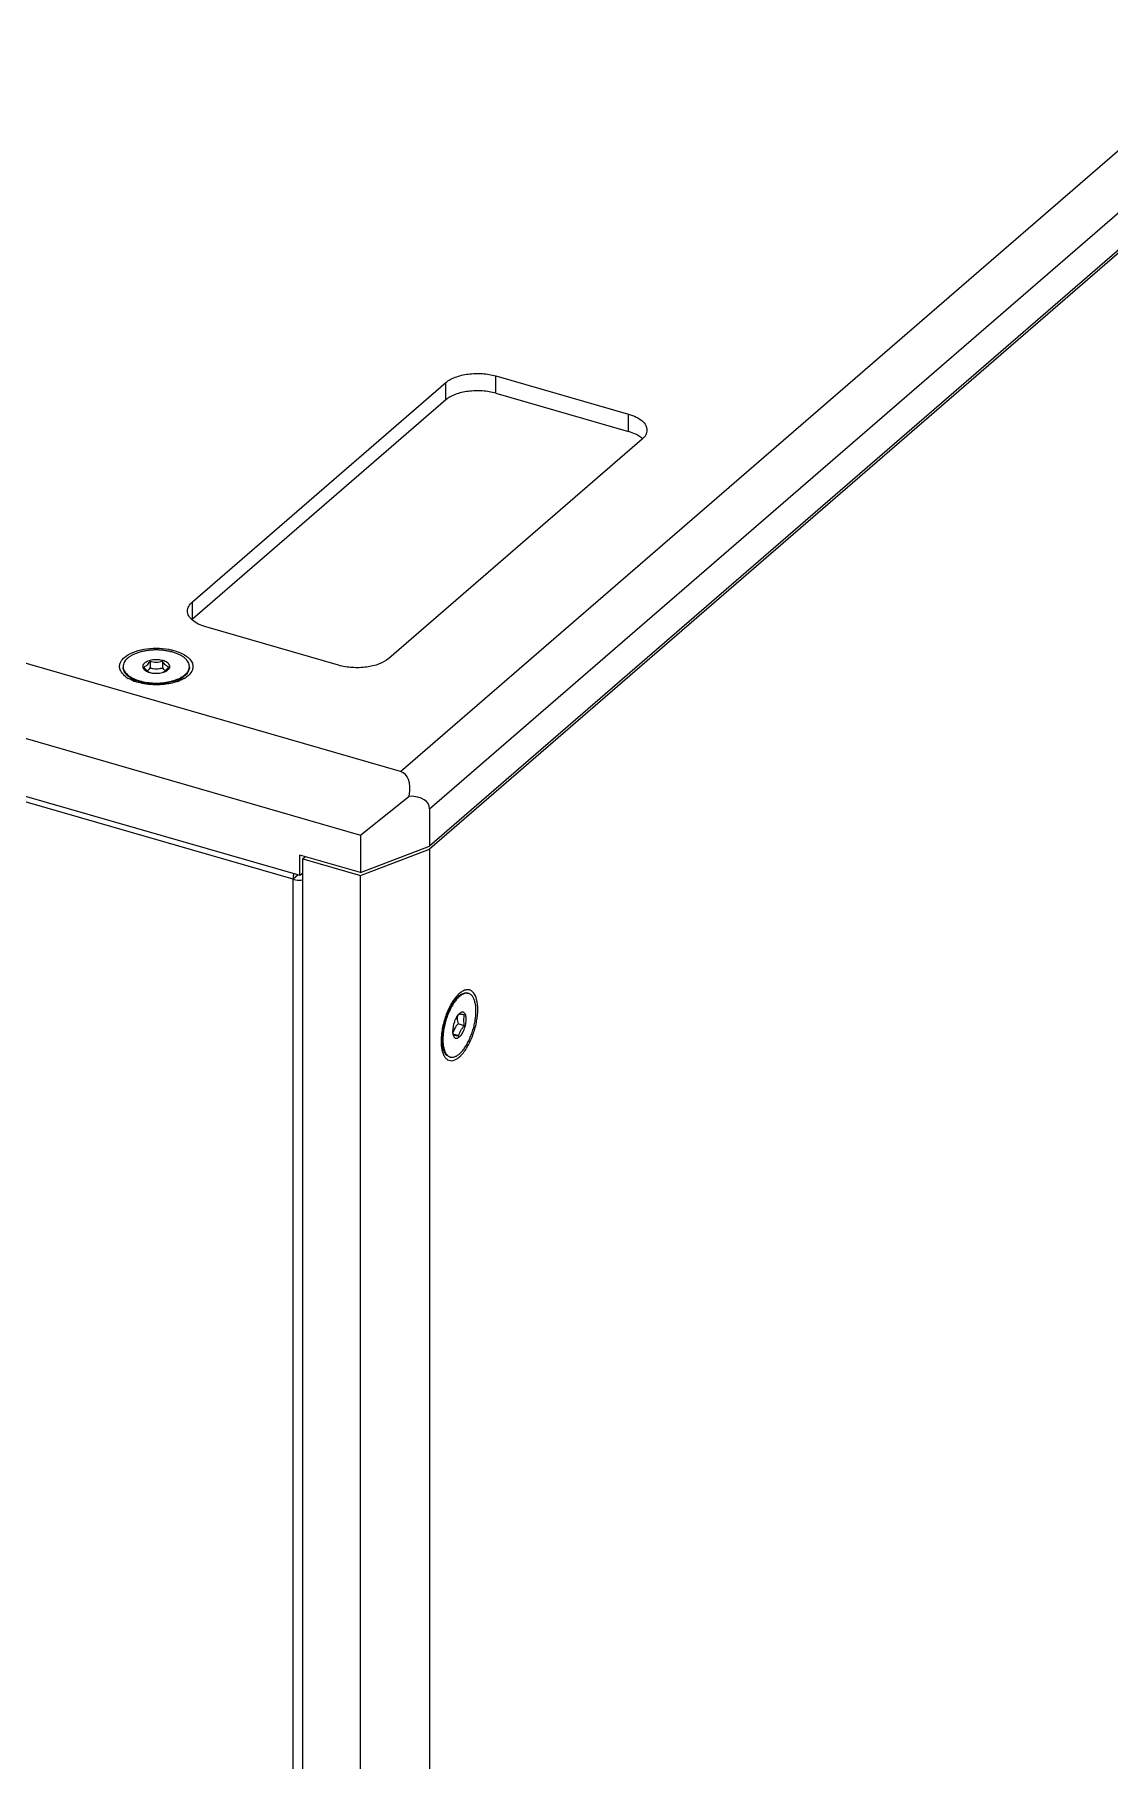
# Model space of a CAD drawing. Header units: millimetres. Extents: x 0 to 3564, y 0 to 2520.
# Drawn here: x 1767.3 to 1928.5, y 1880 to 2139 of the extents above; entities that cross this region are included whole.
import ezdxf

# ---------------------------------------------------------------- set-up
doc = ezdxf.new("R2010")
doc.units = ezdxf.units.MM
doc.layers.get('0').update_dxf_attribs({"lineweight": 13})

msp = doc.modelspace()

# ---------------------------------------------------------------- linework, layer by layer
for p, q in [((1822.18, 2028.41), (2137.18, 2301.2)), ((1826.51, 2022.83), (2141.51, 2295.62)), ((2141.51, 2289.99), (1826.51, 2017.2)), ((2141.51, 2289.56), (1826.51, 2016.76)), ((1822.18, 2028.41), (1428.14, 2142.16)), ((1422.14, 2132.63), (1816.18, 2018.88)), ((1431.23, 2121.34), (1807.09, 2012.84)), ((1806.05, 2012.25), (1436.26, 2119)), ((1836.48, 2085.19), (1836.48, 2087.79)), ((1836.48, 2087.79), (1856.39, 2082.04)), ((1790.96, 2053.87), (1828.96, 2086.78)), ((1828.96, 2084.18), (1828.96, 2086.78)), ((1836.48, 2085.19), (1856.39, 2079.44)), ((1828.96, 2084.18), (1790.96, 2051.27)), ((1856.39, 2079.44), (1856.39, 2082.04)), ((1858.41, 2078.28), (1820.41, 2045.37)), ((1790.96, 2051.27), (1790.96, 2053.87)), ((1812.89, 2044.37), (1792.98, 2050.12)), ((1784.61, 2044.91), (1784.61, 2043.97)), ((1786.48, 2044.91), (1786.48, 2043.97)), ((1782.43, 2041.95), (1781.49, 2042.62)), ((1788.66, 2041.95), (1789.6, 2042.62)), ((1790.31, 2042.8), (1790.03, 2042.59)), ((1816.18, 2018.88), (1823.48, 2024.73)), ((1826.51, 2022.83), (1826.51, 2017.2)), ((1816.18, 2018.88), (1816.18, 2013.25)), ((1807.09, 2012.84), (1807.09, 2015.88)), ((1816.18, 2013.25), (1807.09, 2015.88)), ((1807.9, 2015.64), (1807.52, 2015.31)), ((1807.52, 1825.65), (1807.52, 2015.31)), ((1807.52, 2015.31), (1816.18, 2012.81)), ((1816.18, 2013.25), (1826.51, 2017.2)), ((1816.18, 2012.81), (1826.51, 2016.76)), ((1826.51, 2016.76), (1826.51, 1827.1)), ((1806.83, 2012.92), (1806.05, 2012.25)), ((1807.09, 2012.84), (1807.52, 2013.22)), ((1816.18, 1823.15), (1816.18, 2012.81)), ((1806.05, 1600.01), (1806.05, 2012.25)), ((1830.31, 1994.29), (1831.09, 1994.85)), ((1830.88, 1994.68), (1831.09, 1994.85)), ((1832.39, 1995.12), (1832.26, 1995.15)), ((1831.01, 1992.1), (1830.92, 1992.01)), ((1831.74, 1990.26), (1830.8, 1990.53)), ((1828.33, 1987.34), (1828.68, 1986.49)), ((1830.93, 1988.74), (1830.09, 1988.99)), ((1829.63, 1985.57), (1829.5, 1985.61))]:
    msp.add_line(p, q)
for centre, radius, start, end in [((1781.83, 2044.18), 1.25, 180.0105, 185.9078), ((1789.26, 2044.18), 1.25, 354.0492, 359.996), ((1783.51, 2046.09), 4.28, 234.826, 239.5326), ((1784.61, 2048.28), 6.73, 247.2844, 250.808), ((1785.37, 2046.2), 3.02, 253.9012, 255.3331), ((1785.54, 2047.22), 4.06, 267.9886, 270.9745), ((1785.54, 2047.18), 4.02, 270.9701, 273.5151), ((1785.55, 2047.13), 3.97, 273.5146, 274.9839), ((1785.69, 2046.33), 3.15, 283.8414, 284.6791), ((1786.49, 2048.25), 6.7, 289.2014, 292.7385), ((1787.56, 2046.1), 4.29, 300.4703, 305.1499), ((1835.11, 1990.72), 6.02, 139.5658, 143.0445), ((1832.13, 1994.21), 0.941, 73.9237, 82.0258), ((1838.65, 1988.45), 10.23, 151.8384, 154.3989), ((1833.2, 1989.47), 3.2, 177.996, 179.9756), ((1832.69, 1989.71), 2.7, 182.7691, 185.1945), ((1832.78, 1989.72), 2.79, 185.1885, 185.7299), ((1833.27, 1989.96), 3.14, 147.8011, 149.3992), ((1833.26, 1989.68), 3.27, 143.6375, 145.2029), ((1833.05, 1991.38), 2.37, 171.7871, 180.0186), ((1829.89, 1986.48), 0.938, 245.8876, 253.8828)]:
    msp.add_arc(centre, radius, start, end)
for major_axis, ratio, start_param, end_param in [((6.51, 9.29), 0.379144, 5.627046, 6.412444), ((10.2, 4.58), 0.357758, -0.159411, 0.625987)]:
    msp.add_ellipse((1816.18, 2018.88), major_axis=major_axis, ratio=ratio, start_param=start_param, end_param=end_param)
for points, knots in [([(1828.96, 2086.78), (1829.37, 2087.14), (1830.47, 2087.7), (1832.35, 2088.14), (1834.42, 2088.2), (1835.82, 2087.98), (1836.48, 2087.79)], [0, 0, 0, 0, 0.208421, 0.462084, 0.736249, 1, 1, 1, 1]), ([(1836.48, 2085.19), (1835.82, 2085.38), (1834.42, 2085.6), (1832.35, 2085.54), (1830.47, 2085.11), (1829.37, 2084.54), (1828.96, 2084.18)], [0, 0, 0, 0, 0.263783, 0.53791, 0.791554, 1, 1, 1, 1]), ([(1856.39, 2082.04), (1856.78, 2081.92), (1857.5, 2081.66), (1858.39, 2081.11), (1858.99, 2080.44), (1859.14, 2079.9), (1859.14, 2079.66)], [0, 0, 0, 0, 0.316043, 0.586252, 0.809351, 1, 1, 1, 1]), ([(1857.73, 2078.9), (1857.63, 2078.95), (1857.2, 2079.17), (1856.75, 2079.34), (1856.39, 2079.44)], [0, 0, 0, 0, 0.23487, 1, 1, 1, 1]), ([(1858.5, 2078.35), (1858.45, 2078.4), (1858.21, 2078.61), (1857.94, 2078.78), (1857.73, 2078.9)], [0, 0, 0, 0, 0.233967, 1, 1, 1, 1]), ([(1859.14, 2079.66), (1859.14, 2079.41), (1858.99, 2078.87), (1858.62, 2078.47), (1858.41, 2078.28)], [0, 0, 0, 0, 0.460759, 1, 1, 1, 1]), ([(1790.23, 2052.5), (1790.23, 2052.74), (1790.38, 2053.28), (1790.75, 2053.68), (1790.96, 2053.87)], [0, 0, 0, 0, 0.460759, 1, 1, 1, 1]), ([(1792.98, 2050.12), (1792.58, 2050.23), (1791.87, 2050.49), (1790.98, 2051.05), (1790.38, 2051.71), (1790.23, 2052.25), (1790.23, 2052.5)], [0, 0, 0, 0, 0.316043, 0.586252, 0.809351, 1, 1, 1, 1]), ([(1788.03, 2046.33), (1787.83, 2046.38), (1787.44, 2046.48), (1786.82, 2046.58), (1786.19, 2046.65), (1785.54, 2046.67), (1784.9, 2046.65), (1784.26, 2046.58), (1783.65, 2046.48), (1783.07, 2046.34), (1782.53, 2046.16), (1782.04, 2045.95), (1781.61, 2045.71), (1781.25, 2045.44), (1780.95, 2045.15), (1780.74, 2044.84), (1780.61, 2044.51), (1780.58, 2044.29), (1780.58, 2044.18)], [0, 0, 0, 0, 0.070402, 0.143616, 0.218736, 0.294834, 0.370931, 0.446055, 0.519262, 0.589668, 0.656485, 0.719057, 0.776906, 0.829795, 0.877802, 0.92142, 0.961647, 1, 1, 1, 1]), ([(1780.78, 2045.55), (1781.14, 2045.86), (1782.08, 2046.38), (1783.71, 2046.83), (1785.54, 2046.98), (1786.8, 2046.87), (1787.42, 2046.76)], [0, 0, 0, 0, 0.206306, 0.454834, 0.727416, 1, 1, 1, 1]), ([(1787.42, 2046.76), (1787.48, 2046.75), (1787.72, 2046.71), (1787.96, 2046.65), (1788.13, 2046.6)], [0, 0, 0, 0, 0.25414, 1, 1, 1, 1]), ([(1790.51, 2044.18), (1790.51, 2044.29), (1790.48, 2044.51), (1790.35, 2044.84), (1790.13, 2045.15), (1789.84, 2045.44), (1789.48, 2045.71), (1789.05, 2045.95), (1788.56, 2046.16), (1788.21, 2046.28), (1788.03, 2046.33)], [0, 0, 0, 0, 0.093469, 0.191504, 0.297803, 0.414799, 0.543694, 0.684666, 0.837174, 1, 1, 1, 1]), ([(1788.13, 2046.6), (1788.48, 2046.51), (1789.13, 2046.29), (1790.17, 2045.75), (1790.79, 2045.12), (1790.96, 2044.66)], [0, 0, 0, 0, 0.306727, 0.577589, 1, 1, 1, 1]), ([(1780.13, 2043.7), (1780.07, 2043.85), (1780.01, 2044.18), (1780.07, 2044.5), (1780.13, 2044.66)], [0, 0, 0, 0, 0.499811, 1, 1, 1, 1]), ([(1780.13, 2044.66), (1780.15, 2044.74), (1780.31, 2045.08), (1780.56, 2045.37), (1780.78, 2045.55)], [0, 0, 0, 0, 0.229745, 1, 1, 1, 1]), ([(1780.78, 2042.8), (1780.7, 2042.87), (1780.43, 2043.13), (1780.22, 2043.45), (1780.13, 2043.7)], [0, 0, 0, 0, 0.27505, 1, 1, 1, 1]), ([(1780.75, 2043.41), (1780.69, 2043.51), (1780.61, 2043.72), (1780.58, 2043.94), (1780.58, 2044.05)], [0, 0, 0, 0, 0.511935, 1, 1, 1, 1]), ([(1780.58, 2044.05), (1780.59, 2043.96), (1780.63, 2043.78), (1780.7, 2043.62), (1780.75, 2043.53)], [0, 0, 0, 0, 0.48875, 1, 1, 1, 1]), ([(1783.78, 2044.69), (1783.75, 2044.66), (1783.69, 2044.6), (1783.62, 2044.51), (1783.56, 2044.41), (1783.53, 2044.31), (1783.51, 2044.21), (1783.51, 2044.11), (1783.54, 2044.01), (1783.58, 2043.91), (1783.64, 2043.82), (1783.75, 2043.69), (1783.94, 2043.55), (1784.21, 2043.4), (1784.42, 2043.33), (1784.53, 2043.3)], [0, 0, 0, 0, 0.062761, 0.121167, 0.1757, 0.227248, 0.276977, 0.32624, 0.376438, 0.428866, 0.484593, 0.544387, 0.677689, 0.830135, 1, 1, 1, 1]), ([(1783.67, 2044.1), (1783.75, 2044.13), (1783.91, 2044.21), (1784.06, 2044.32), (1784.14, 2044.38)], [0, 0, 0, 0, 0.467037, 1, 1, 1, 1]), ([(1783.67, 2044.1), (1783.74, 2044), (1783.89, 2043.81), (1784.12, 2043.57), (1784.36, 2043.4), (1784.52, 2043.32), (1784.61, 2043.29)], [0, 0, 0, 0, 0.296609, 0.564064, 0.796406, 1, 1, 1, 1]), ([(1786.56, 2045.06), (1786.44, 2045.09), (1786.19, 2045.15), (1785.81, 2045.19), (1785.41, 2045.2), (1785.02, 2045.17), (1784.65, 2045.1), (1784.31, 2044.99), (1784.02, 2044.86), (1783.86, 2044.75), (1783.78, 2044.69)], [0, 0, 0, 0, 0.128611, 0.263628, 0.401279, 0.537607, 0.668749, 0.791211, 0.902193, 1, 1, 1, 1]), ([(1784.14, 2044.38), (1784.22, 2044.45), (1784.39, 2044.63), (1784.53, 2044.81), (1784.61, 2044.91)], [0, 0, 0, 0, 0.47416, 1, 1, 1, 1]), ([(1784.21, 2043.51), (1784.28, 2043.57), (1784.42, 2043.72), (1784.54, 2043.88), (1784.61, 2043.97)], [0, 0, 0, 0, 0.480006, 1, 1, 1, 1]), ([(1786.48, 2044.91), (1786.33, 2044.87), (1786.02, 2044.81), (1785.54, 2044.78), (1785.07, 2044.81), (1784.76, 2044.87), (1784.61, 2044.91)], [0, 0, 0, 0, 0.249369, 0.5, 0.750631, 1, 1, 1, 1]), ([(1784.61, 2043.97), (1784.76, 2043.93), (1785.07, 2043.86), (1785.54, 2043.83), (1786.02, 2043.86), (1786.33, 2043.93), (1786.48, 2043.97)], [0, 0, 0, 0, 0.249369, 0.5, 0.750631, 1, 1, 1, 1]), ([(1787.42, 2044.1), (1787.34, 2044.13), (1787.17, 2044.21), (1786.93, 2044.38), (1786.7, 2044.63), (1786.55, 2044.81), (1786.48, 2044.91)], [0, 0, 0, 0, 0.203593, 0.435936, 0.703391, 1, 1, 1, 1]), ([(1786.48, 2043.97), (1786.54, 2043.88), (1786.67, 2043.72), (1786.8, 2043.57), (1786.87, 2043.51)], [0, 0, 0, 0, 0.520021, 1, 1, 1, 1]), ([(1787.3, 2043.67), (1787.33, 2043.7), (1787.39, 2043.76), (1787.47, 2043.85), (1787.52, 2043.94), (1787.56, 2044.04), (1787.57, 2044.14), (1787.57, 2044.25), (1787.55, 2044.35), (1787.5, 2044.44), (1787.44, 2044.54), (1787.33, 2044.67), (1787.15, 2044.81), (1786.87, 2044.95), (1786.67, 2045.03), (1786.56, 2045.06)], [0, 0, 0, 0, 0.062761, 0.121167, 0.1757, 0.227248, 0.276977, 0.32624, 0.376438, 0.428866, 0.484593, 0.544387, 0.677689, 0.830135, 1, 1, 1, 1]), ([(1787.42, 2044.1), (1787.34, 2044), (1787.2, 2043.81), (1787.03, 2043.64), (1786.95, 2043.57)], [0, 0, 0, 0, 0.52584, 1, 1, 1, 1]), ([(1790.18, 2043.29), (1790.27, 2043.4), (1790.38, 2043.59), (1790.47, 2043.85), (1790.49, 2043.98), (1790.5, 2044.05)], [0, 0, 0, 0, 0.520142, 0.763527, 1, 1, 1, 1]), ([(1790.96, 2043.7), (1790.93, 2043.62), (1790.78, 2043.28), (1790.52, 2042.99), (1790.31, 2042.8)], [0, 0, 0, 0, 0.229745, 1, 1, 1, 1]), ([(1790.51, 2044.05), (1790.51, 2043.96), (1790.49, 2043.78), (1790.43, 2043.61), (1790.4, 2043.53)], [0, 0, 0, 0, 0.492161, 1, 1, 1, 1]), ([(1790.96, 2044.66), (1791.01, 2044.5), (1791.07, 2044.18), (1791.01, 2043.85), (1790.96, 2043.7)], [0, 0, 0, 0, 0.499811, 1, 1, 1, 1]), ([(1820.41, 2045.37), (1820, 2045.02), (1818.9, 2044.45), (1817.02, 2044.02), (1814.95, 2043.95), (1813.55, 2044.17), (1812.89, 2044.37)], [0, 0, 0, 0, 0.208421, 0.462084, 0.736249, 1, 1, 1, 1]), ([(1780.75, 2043.53), (1780.86, 2043.33), (1781.1, 2043.05), (1781.49, 2042.73), (1781.73, 2042.59), (1781.85, 2042.52)], [0, 0, 0, 0, 0.45623, 0.716827, 1, 1, 1, 1]), ([(1781.49, 2042.62), (1781.41, 2042.67), (1781.25, 2042.79), (1780.99, 2043.04), (1780.83, 2043.26), (1780.75, 2043.41)], [0, 0, 0, 0, 0.27524, 0.533045, 1, 1, 1, 1]), ([(1782.01, 2042.07), (1781.95, 2042.1), (1781.72, 2042.19), (1781.5, 2042.31), (1781.35, 2042.4)], [0, 0, 0, 0, 0.259491, 1, 1, 1, 1]), ([(1783.06, 2041.9), (1782.91, 2041.94), (1782.62, 2042.04), (1782.2, 2042.21), (1781.83, 2042.39), (1781.6, 2042.54), (1781.49, 2042.62)], [0, 0, 0, 0, 0.272061, 0.530387, 0.773325, 1, 1, 1, 1]), ([(1781.85, 2042.52), (1782.03, 2042.42), (1782.43, 2042.23), (1782.84, 2042.09), (1783.06, 2042.03)], [0, 0, 0, 0, 0.479531, 1, 1, 1, 1]), ([(1783.66, 2041.59), (1783.55, 2041.61), (1783.12, 2041.7), (1782.7, 2041.82), (1782.39, 2041.92)], [0, 0, 0, 0, 0.258636, 1, 1, 1, 1]), ([(1789.6, 2042.62), (1789.41, 2042.48), (1788.98, 2042.24), (1788.27, 2041.96), (1787.47, 2041.74), (1786.6, 2041.61), (1785.7, 2041.55), (1784.79, 2041.58), (1783.9, 2041.69), (1783.33, 2041.82), (1783.06, 2041.9)], [0, 0, 0, 0, 0.10215, 0.216038, 0.339759, 0.470638, 0.605509, 0.740965, 0.873547, 1, 1, 1, 1]), ([(1783.06, 2042.03), (1783.41, 2041.93), (1784.15, 2041.77), (1785.29, 2041.68), (1786.44, 2041.71), (1787.2, 2041.83), (1787.56, 2041.91)], [0, 0, 0, 0, 0.241353, 0.495388, 0.751794, 1, 1, 1, 1]), ([(1787.42, 2041.59), (1787.12, 2041.54), (1785.87, 2041.37), (1784.59, 2041.42), (1783.66, 2041.59)], [0, 0, 0, 0, 0.24761, 1, 1, 1, 1]), ([(1784.6, 2043.28), (1784.73, 2043.25), (1784.99, 2043.19), (1785.26, 2043.17), (1785.4, 2043.17)], [0, 0, 0, 0, 0.489329, 1, 1, 1, 1]), ([(1784.61, 2043.29), (1784.76, 2043.25), (1785.07, 2043.19), (1785.54, 2043.15), (1786.02, 2043.19), (1786.33, 2043.25), (1786.48, 2043.29)], [0, 0, 0, 0, 0.249369, 0.5, 0.750631, 1, 1, 1, 1]), ([(1785.89, 2043.18), (1785.94, 2043.18), (1786.12, 2043.2), (1786.31, 2043.23), (1786.44, 2043.27)], [0, 0, 0, 0, 0.256008, 1, 1, 1, 1]), ([(1786.48, 2043.28), (1786.57, 2043.3), (1786.72, 2043.35), (1786.94, 2043.44), (1787.14, 2043.54), (1787.25, 2043.63), (1787.3, 2043.67)], [0, 0, 0, 0, 0.279516, 0.540776, 0.781432, 1, 1, 1, 1]), ([(1786.95, 2043.57), (1786.88, 2043.51), (1786.73, 2043.4), (1786.56, 2043.32), (1786.48, 2043.29)], [0, 0, 0, 0, 0.532969, 1, 1, 1, 1]), ([(1788.69, 2041.92), (1788.59, 2041.89), (1788.18, 2041.75), (1787.75, 2041.65), (1787.42, 2041.59)], [0, 0, 0, 0, 0.240931, 1, 1, 1, 1]), ([(1787.56, 2041.91), (1787.74, 2041.95), (1788.07, 2042.04), (1788.56, 2042.2), (1789, 2042.39), (1789.27, 2042.54), (1789.4, 2042.62)], [0, 0, 0, 0, 0.271073, 0.529371, 0.772859, 1, 1, 1, 1]), ([(1789.74, 2042.4), (1789.69, 2042.37), (1789.47, 2042.25), (1789.25, 2042.14), (1789.08, 2042.07)], [0, 0, 0, 0, 0.240482, 1, 1, 1, 1]), ([(1789.4, 2042.62), (1789.56, 2042.71), (1789.84, 2042.91), (1790.08, 2043.16), (1790.18, 2043.29)], [0, 0, 0, 0, 0.529004, 1, 1, 1, 1]), ([(1790.4, 2043.53), (1790.36, 2043.45), (1790.27, 2043.28), (1790.09, 2043.04), (1789.86, 2042.82), (1789.69, 2042.68), (1789.6, 2042.62)], [0, 0, 0, 0, 0.223626, 0.463201, 0.721485, 1, 1, 1, 1]), ([(1806.16, 2013.11), (1806.14, 2013.03), (1806.08, 2012.75), (1806.05, 2012.46), (1806.05, 2012.25)], [0, 0, 0, 0, 0.261981, 1, 1, 1, 1]), ([(1806.05, 2012.25), (1806.17, 2012.21), (1806.67, 2012.1), (1807.19, 2012.1), (1807.57, 2012.15)], [0, 0, 0, 0, 0.239382, 1, 1, 1, 1]), ([(1828.68, 1986.49), (1828.63, 1986.61), (1828.54, 1986.89), (1828.45, 1987.34), (1828.4, 1987.84), (1828.39, 1988.38), (1828.42, 1988.95), (1828.52, 1989.76), (1828.73, 1990.78), (1829.06, 1991.78), (1829.39, 1992.54), (1829.65, 1993.07), (1829.94, 1993.55), (1830.24, 1993.99), (1830.55, 1994.37), (1830.77, 1994.59), (1830.88, 1994.68)], [0, 0, 0, 0, 0.046608, 0.098408, 0.155146, 0.216344, 0.281359, 0.349421, 0.491148, 0.634169, 0.703814, 0.770984, 0.834847, 0.894668, 0.949863, 1, 1, 1, 1]), ([(1830.94, 1995.05), (1830.91, 1995.02), (1830.76, 1994.88), (1830.63, 1994.74), (1830.53, 1994.62)], [0, 0, 0, 0, 0.239054, 1, 1, 1, 1]), ([(1831.01, 1994.65), (1830.98, 1994.62), (1830.84, 1994.49), (1830.71, 1994.36), (1830.62, 1994.26)], [0, 0, 0, 0, 0.238228, 1, 1, 1, 1]), ([(1831.25, 1995.3), (1831.22, 1995.28), (1831.12, 1995.2), (1831.02, 1995.12), (1830.94, 1995.05)], [0, 0, 0, 0, 0.241014, 1, 1, 1, 1]), ([(1832.26, 1995.14), (1832.21, 1995.15), (1832.11, 1995.16), (1831.91, 1995.14), (1831.64, 1995.06), (1831.32, 1994.89), (1831.11, 1994.73), (1831.01, 1994.65)], [0, 0, 0, 0, 0.104308, 0.212167, 0.444008, 0.705097, 1, 1, 1, 1]), ([(1831.01, 1986.05), (1831.15, 1986.17), (1831.43, 1986.45), (1831.81, 1986.95), (1832.17, 1987.53), (1832.5, 1988.18), (1832.8, 1988.89), (1833.05, 1989.63), (1833.25, 1990.39), (1833.39, 1991.15), (1833.48, 1991.88), (1833.5, 1992.58), (1833.46, 1993.23), (1833.36, 1993.8), (1833.21, 1994.29), (1833.02, 1994.63), (1832.84, 1994.84), (1832.7, 1994.96), (1832.55, 1995.06), (1832.44, 1995.1), (1832.39, 1995.12)], [0, 0, 0, 0, 0.055389, 0.117513, 0.185555, 0.258364, 0.334558, 0.412611, 0.49092, 0.567871, 0.641906, 0.711591, 0.77569, 0.833268, 0.883821, 0.927483, 0.94707, 0.965448, 0.982953, 1, 1, 1, 1]), ([(1831.09, 1994.85), (1831.19, 1994.92), (1831.39, 1995.04), (1831.69, 1995.16), (1831.94, 1995.2), (1832.12, 1995.18), (1832.21, 1995.17), (1832.26, 1995.15)], [0, 0, 0, 0, 0.289769, 0.547626, 0.780536, 0.891178, 1, 1, 1, 1]), ([(1833.12, 1995.23), (1833.01, 1995.36), (1832.76, 1995.58), (1832.26, 1995.71), (1831.74, 1995.6), (1831.41, 1995.41), (1831.25, 1995.3)], [0, 0, 0, 0, 0.240816, 0.465594, 0.709948, 1, 1, 1, 1]), ([(1833.76, 1992.73), (1833.76, 1993.23), (1833.69, 1994.1), (1833.36, 1994.94), (1833.12, 1995.23)], [0, 0, 0, 0, 0.570477, 1, 1, 1, 1]), ([(1829.43, 1992.87), (1829.14, 1992.28), (1828.68, 1991.04), (1828.41, 1989.75), (1828.33, 1989.1)], [0, 0, 0, 0, 0.499482, 1, 1, 1, 1]), ([(1829.88, 1993.2), (1829.75, 1992.97), (1829.49, 1992.47), (1829.17, 1991.68), (1828.91, 1990.86), (1828.71, 1990.02), (1828.57, 1989.18), (1828.52, 1988.39), (1828.53, 1987.65), (1828.6, 1987.19), (1828.65, 1986.97)], [0, 0, 0, 0, 0.125844, 0.257998, 0.393206, 0.528055, 0.659153, 0.783295, 0.897654, 1, 1, 1, 1]), ([(1830.3, 1994.34), (1830.24, 1994.26), (1830, 1993.92), (1829.78, 1993.56), (1829.63, 1993.28)], [0, 0, 0, 0, 0.237333, 1, 1, 1, 1]), ([(1830.62, 1994.26), (1830.49, 1994.1), (1830.22, 1993.76), (1829.99, 1993.4), (1829.88, 1993.2)], [0, 0, 0, 0, 0.477448, 1, 1, 1, 1]), ([(1830.92, 1992.01), (1830.86, 1991.96), (1830.76, 1991.84), (1830.66, 1991.7), (1830.62, 1991.63)], [0, 0, 0, 0, 0.475902, 1, 1, 1, 1]), ([(1830.93, 1991.99), (1830.9, 1991.96), (1830.8, 1991.84), (1830.7, 1991.72), (1830.62, 1991.62)], [0, 0, 0, 0, 0.251913, 1, 1, 1, 1]), ([(1831.74, 1991.88), (1831.65, 1991.9), (1831.47, 1991.93), (1831.24, 1991.97), (1831.06, 1991.99), (1830.97, 1991.99), (1830.93, 1991.99)], [0, 0, 0, 0, 0.362375, 0.657213, 0.867114, 1, 1, 1, 1]), ([(1832.02, 1991.22), (1832.02, 1991.33), (1832.01, 1991.54), (1831.96, 1991.82), (1831.88, 1992.02), (1831.8, 1992.14), (1831.73, 1992.21), (1831.66, 1992.26), (1831.57, 1992.3), (1831.49, 1992.31), (1831.39, 1992.31), (1831.3, 1992.28), (1831.16, 1992.22), (1831.07, 1992.16), (1831.01, 1992.1)], [0, 0, 0, 0, 0.176286, 0.330449, 0.460858, 0.517768, 0.569981, 0.618683, 0.665488, 0.712273, 0.760915, 0.81303, 0.86984, 1, 1, 1, 1]), ([(1831.49, 1986.07), (1831.84, 1986.48), (1832.46, 1987.46), (1833.17, 1989.11), (1833.63, 1990.9), (1833.76, 1992.13), (1833.76, 1992.73)], [0, 0, 0, 0, 0.225895, 0.484324, 0.751005, 1, 1, 1, 1]), ([(1831.74, 1991.88), (1831.7, 1991.76), (1831.64, 1991.5), (1831.62, 1991.24), (1831.62, 1991.11)], [0, 0, 0, 0, 0.489925, 1, 1, 1, 1]), ([(1829.99, 1989.47), (1829.99, 1989.35), (1830.01, 1989.14), (1830.05, 1988.93), (1830.08, 1988.83)], [0, 0, 0, 0, 0.535787, 1, 1, 1, 1]), ([(1830.57, 1991.56), (1830.49, 1991.41), (1830.33, 1991.1), (1830.16, 1990.6), (1830.04, 1990.09), (1830, 1989.75), (1830, 1989.58)], [0, 0, 0, 0, 0.242183, 0.499273, 0.75672, 1, 1, 1, 1]), ([(1830.12, 1988.85), (1830.11, 1988.9), (1830.06, 1989.1), (1830.02, 1989.29), (1830.01, 1989.44)], [0, 0, 0, 0, 0.254105, 1, 1, 1, 1]), ([(1830.8, 1990.53), (1830.71, 1990.44), (1830.54, 1990.24), (1830.32, 1989.92), (1830.15, 1989.58), (1830.07, 1989.35), (1830.04, 1989.23)], [0, 0, 0, 0, 0.259382, 0.513344, 0.760181, 1, 1, 1, 1]), ([(1830.67, 1991.38), (1830.67, 1991.24), (1830.7, 1990.95), (1830.76, 1990.67), (1830.8, 1990.53)], [0, 0, 0, 0, 0.490548, 1, 1, 1, 1]), ([(1830.93, 1988.74), (1830.96, 1988.88), (1831.01, 1989.08), (1831.12, 1989.35), (1831.24, 1989.61), (1831.45, 1989.92), (1831.64, 1990.15), (1831.74, 1990.26)], [0, 0, 0, 0, 0.238591, 0.360572, 0.484671, 0.738997, 1, 1, 1, 1]), ([(1831.01, 1988.59), (1831.08, 1988.65), (1831.22, 1988.8), (1831.41, 1989.06), (1831.58, 1989.38), (1831.73, 1989.73), (1831.86, 1990.1), (1831.95, 1990.48), (1832.01, 1990.86), (1832.02, 1991.1), (1832.02, 1991.22)], [0, 0, 0, 0, 0.09859, 0.211371, 0.335842, 0.468575, 0.605586, 0.742619, 0.875421, 1, 1, 1, 1]), ([(1831.62, 1991.11), (1831.62, 1990.97), (1831.64, 1990.68), (1831.71, 1990.4), (1831.74, 1990.26)], [0, 0, 0, 0, 0.49054, 1, 1, 1, 1]), ([(1828.33, 1989.1), (1828.32, 1989), (1828.28, 1988.62), (1828.26, 1988.24), (1828.26, 1987.96)], [0, 0, 0, 0, 0.258732, 1, 1, 1, 1]), ([(1828.26, 1987.96), (1828.26, 1987.91), (1828.26, 1987.69), (1828.27, 1987.46), (1828.29, 1987.3)], [0, 0, 0, 0, 0.257142, 1, 1, 1, 1]), ([(1828.29, 1987.3), (1828.29, 1987.23), (1828.32, 1986.95), (1828.37, 1986.68), (1828.42, 1986.48)], [0, 0, 0, 0, 0.263673, 1, 1, 1, 1]), ([(1828.65, 1986.97), (1828.68, 1986.81), (1828.77, 1986.51), (1828.94, 1986.16), (1829.09, 1985.94), (1829.22, 1985.81), (1829.36, 1985.7), (1829.46, 1985.64), (1829.51, 1985.62)], [0, 0, 0, 0, 0.30197, 0.565289, 0.683769, 0.794655, 0.899427, 1, 1, 1, 1]), ([(1830.08, 1988.83), (1830.1, 1988.78), (1830.14, 1988.67), (1830.23, 1988.54), (1830.33, 1988.44), (1830.45, 1988.39), (1830.59, 1988.37), (1830.73, 1988.41), (1830.87, 1988.48), (1830.96, 1988.55), (1831.01, 1988.59)], [0, 0, 0, 0, 0.147639, 0.276665, 0.390709, 0.496421, 0.602751, 0.718439, 0.849813, 1, 1, 1, 1]), ([(1830.12, 1988.85), (1830.16, 1988.86), (1830.25, 1988.85), (1830.42, 1988.83), (1830.66, 1988.8), (1830.83, 1988.76), (1830.93, 1988.74)], [0, 0, 0, 0, 0.132885, 0.342787, 0.637625, 1, 1, 1, 1]), ([(1828.42, 1986.48), (1828.43, 1986.44), (1828.48, 1986.29), (1828.53, 1986.14), (1828.57, 1986.03)], [0, 0, 0, 0, 0.261089, 1, 1, 1, 1]), ([(1828.57, 1986.03), (1828.59, 1985.97), (1828.68, 1985.77), (1828.8, 1985.58), (1828.9, 1985.46)], [0, 0, 0, 0, 0.269662, 1, 1, 1, 1]), ([(1829.5, 1985.61), (1829.46, 1985.62), (1829.37, 1985.66), (1829.21, 1985.75), (1829.02, 1985.91), (1828.82, 1986.17), (1828.72, 1986.37), (1828.68, 1986.49)], [0, 0, 0, 0, 0.108826, 0.219475, 0.452397, 0.710291, 1, 1, 1, 1]), ([(1828.9, 1985.46), (1829, 1985.34), (1829.22, 1985.15), (1829.79, 1984.94), (1830.26, 1985.09), (1830.53, 1985.24)], [0, 0, 0, 0, 0.250991, 0.48372, 1, 1, 1, 1]), ([(1829.63, 1985.57), (1829.68, 1985.56), (1829.79, 1985.54), (1830.01, 1985.53), (1830.24, 1985.58), (1830.47, 1985.68), (1830.72, 1985.81), (1830.89, 1985.95), (1831.01, 1986.05)], [0, 0, 0, 0, 0.104628, 0.211655, 0.440749, 0.566666, 0.701517, 1, 1, 1, 1]), ([(1830.53, 1985.24), (1830.59, 1985.27), (1830.83, 1985.42), (1831.05, 1985.61), (1831.2, 1985.76)], [0, 0, 0, 0, 0.229897, 1, 1, 1, 1]), ([(1831.2, 1985.76), (1831.23, 1985.79), (1831.33, 1985.89), (1831.42, 1985.99), (1831.49, 1986.07)], [0, 0, 0, 0, 0.242705, 1, 1, 1, 1])]:
    msp.add_open_spline(points, degree=3, knots=knots)
msp.add_open_spline([(1781.05, 2042.59), (1780.96, 2042.66), (1780.87, 2042.73), (1780.78, 2042.8)], degree=3)

doc.saveas('drawing.dxf')
